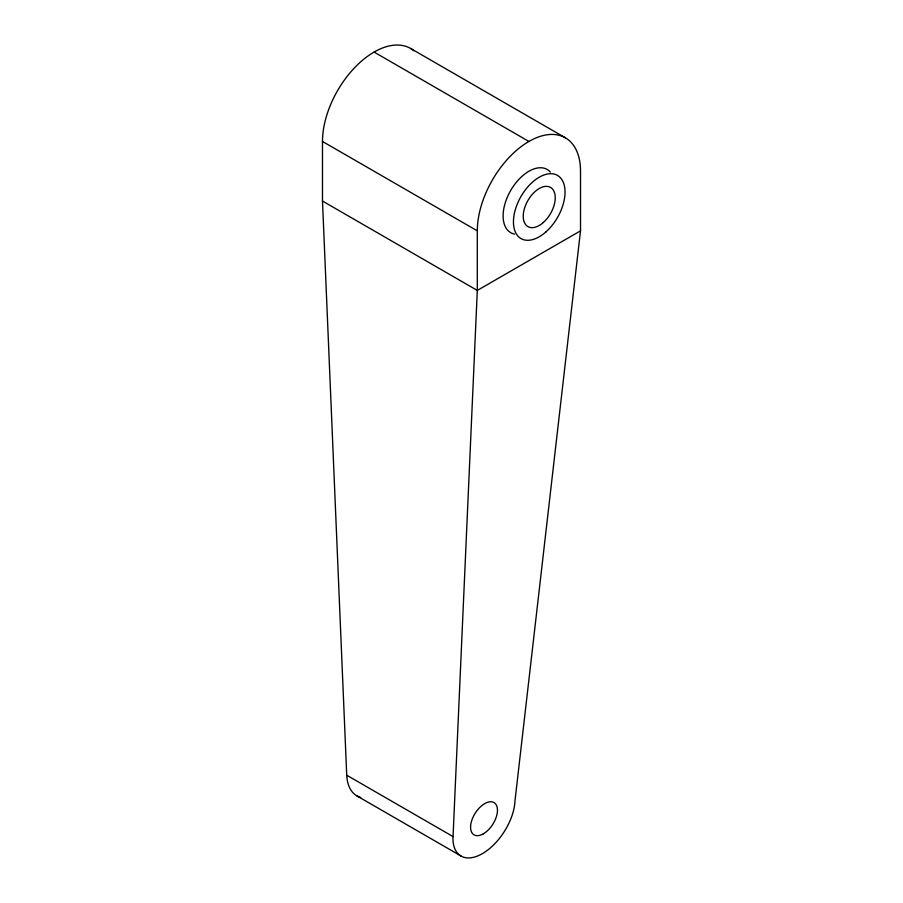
<?xml version="1.0" encoding="UTF-8"?>
<svg xmlns="http://www.w3.org/2000/svg" width="903" height="903" viewBox="0 0 903 903"><rect width="100%" height="100%" fill="white"/><g stroke="black" fill="none" stroke-linecap="round" stroke-linejoin="round"><path stroke-width="1.35" d="M374.09 52.069L528.91 141.455A72.985 42.136 -60 0 1 580.516 171.243L580.516 230.841L514.981 800.848A43.818 24.009 -57.6 0 1 482.439 853.617A43.818 24.009 -57.6 0 1 453.001 836.63M580.516 230.841L477.303 290.427L453.046 836.596L346.729 775.214L322.484 201.042L322.484 141.455A72.985 42.136 -60 0 1 356.696 65.592A72.985 42.136 -60 0 1 413.98 50.816M410.583 48.446L565.402 137.832M322.484 141.455L477.303 230.841L477.303 290.427L322.484 201.042M356.899 795.893L461.027 856.01M477.303 230.841A72.985 42.136 -60 0 1 528.91 141.455M514.586 234.091A36.492 21.074 -60 0 1 510.669 190.51A36.492 21.074 -60 0 1 550.367 172.112M360.76 797.496A43.818 26.526 -62.5 0 1 346.752 775.214M543.38 222.454A22.62 13.06 -60 0 0 550.548 187.406A22.62 13.06 -60 0 0 523.785 211.144A22.62 13.06 -60 0 0 543.38 222.454M545.909 231.924A36.492 21.074 -60 0 0 557.478 175.396A36.492 21.074 -60 0 0 514.315 213.684A36.492 21.074 -60 0 0 545.909 231.924M483.353 833.819A18.986 10.407 -57.6 0 0 495.973 804.449A18.986 10.407 -57.6 0 0 472.72 817.892A18.986 10.407 -57.6 0 0 483.353 833.819"/></g></svg>
